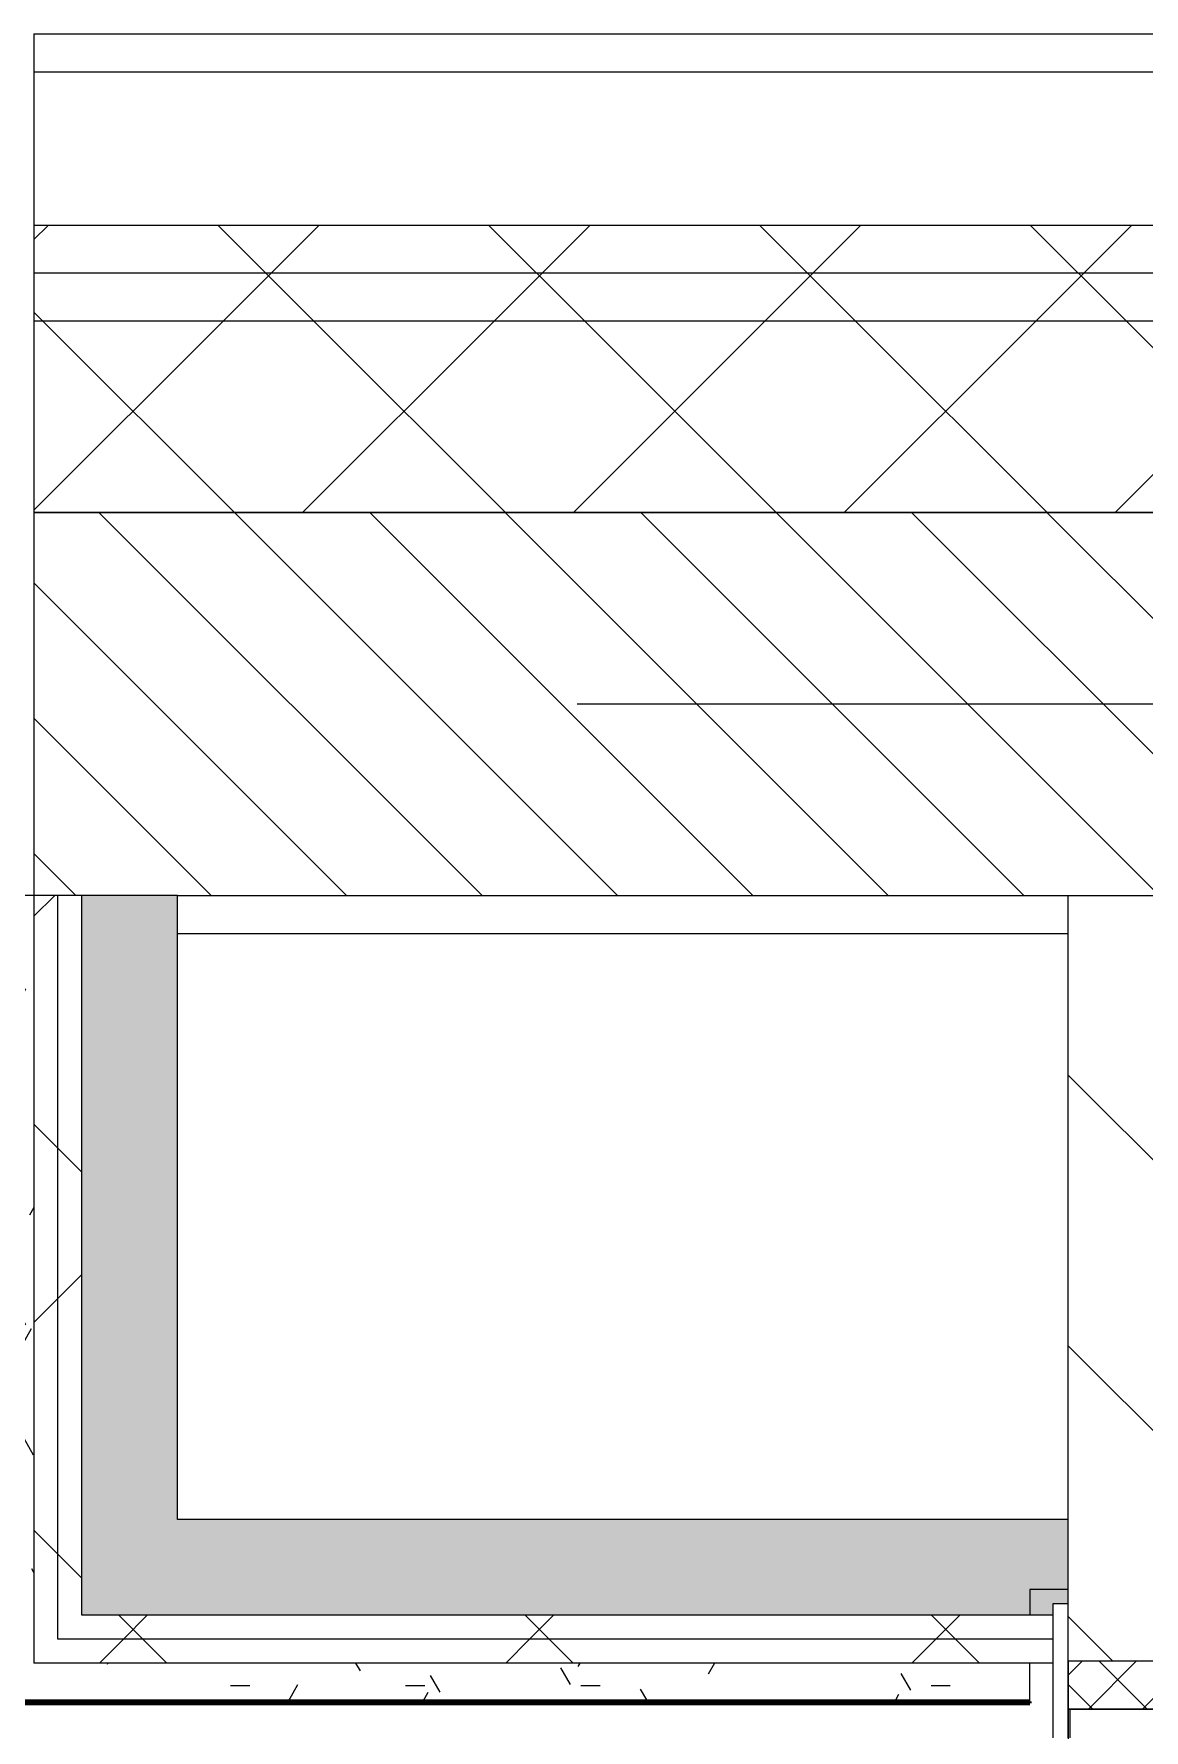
# Model space of a CAD drawing. Header units: millimetres. Extents: x 35144 to 233944, y -8553 to 29000.
# Drawn here: x 50860 to 51440, y 26464 to 27350 of the extents above; entities that cross this region are included whole.
import ezdxf

# ---------------------------------------------------------------- set-up
doc = ezdxf.new("R2010")
doc.units = ezdxf.units.MM
doc.linetypes.add('Осевая', pattern=[3175, 635, -476.25, 1587.5, -476.25])
for name, color, linetype, lineweight in [('A-DOOR', 7, 'Continuous', 9), ('A-DOOR-FRAM', 7, 'Continuous', 13), ('A-WALL', 7, 'Continuous', 9), ('I-WALL', 7, 'Continuous', 9), ('Оси-2', 7, 'Осевая', 9)]:
    doc.layers.add(name, color=color, linetype=linetype, lineweight=lineweight)
for name, color, linetype, lineweight, true_color in [('A-WALL-1', 7, 'Continuous', 9, 0xc0c0c0), ('I-WALL-6', 7, 'Continuous', 9, 0xc0c0c0), ('I-WALL-8', 7, 'Continuous', 80, 0xff80c0), ('S-WALL-ANLY-1', 7, 'Continuous', 5, 0x008040)]:
    doc.layers.add(name, color=color, linetype=linetype, lineweight=lineweight, true_color=true_color)
pattern_1 = [(45, (0, 0), (-70.71068, 70.71068), []), (135, (0, 0), (-70.71068, -70.71068), [])]
pattern_2 = [(0, (0, 0), (121.92, 30.48), [10.058, -81.382, 10.058, -81.382, -487.68]), (0, (0, 0), (121.92, 30.48), [-182.88, 10.058, -172.822, 10.058, -81.382, -213.36]), (0, (0, 0), (121.92, 30.48), [-457.2, 10.058, -50.902, 10.058, -142.342]), (120, (45.72, 15.24), (-87.356454, 90.345817), [10.058, -81.382, 10.058, -81.382, -487.68]), (120, (45.72, 15.24), (-87.356454, 90.345817), [-182.88, 10.058, -172.822, 10.058, -81.382, -213.36]), (120, (45.72, 15.24), (-87.356454, 90.345817), [-457.2, 10.058, -50.902, 10.058, -142.342]), (240, (60.96, 76.2), (-34.563546, -120.825817), [10.058, -81.382, 10.058, -81.382, -487.68]), (240, (60.96, 76.2), (-34.563546, -120.825817), [-182.88, 10.058, -172.822, 10.058, -81.382, -213.36]), (240, (60.96, 76.2), (-34.563546, -120.825817), [-457.2, 10.058, -50.902, 10.058, -142.342])]
pattern_3 = [(45, (0, 0), (-106.066, 106.066), []), (135, (0, 0), (-106.066, -106.066), [])]

# ---------------------------------------------------------------- blocks, each defined once
blk = doc.blocks.new('110_Дверь_СКБ_1Ст_Внутренняя1 - Д-26л 950х2100 EIW30-32941023-План отделки стен 1 этажа в осях 17-23')
at = {"layer": 'A-DOOR'}
h = blk.add_hatch(dxfattribs=at)
h.set_pattern_fill('FP_31', color=256, style=0, pattern_type=2)
h.set_pattern_definition([(135, (1826.41, 164.685), (-14.14214, -14.14214), []), (225, (1826.41, 164.685), (14.14214, -14.14214), [])])
h.paths.add_polyline_path([(462.5, -100), (487.5, -100), (487.5, 100), (462.5, 100)])
at = {"layer": 'A-DOOR-FRAM'}
for p, q in [((517.5, 108), (447.5, 108)), ((517.5, 100), (517.5, 108)), ((462.5, 100), (437.5, 100)), ((462.5, 100), (447.5, 100)), ((447.5, 100), (517.5, 100)), ((447.5, 99), (462.5, 99)), ((462.5, 20), (462.5, 100)), ((487.5, 100), (462.5, 100)), ((462.5, 100), (462.5, -100)), ((462.5, 99), (462.5, 100)), ((487.5, -100), (487.5, 100))]:
    blk.add_line(p, q, dxfattribs=at)

msp = doc.modelspace()

# ---------------------------------------------------------------- hatches: boundary and pattern name
at = {"layer": 'A-WALL'}
h = msp.add_hatch(dxfattribs=at)
h.set_pattern_fill('FP_17', color=256, style=0, pattern_type=2)
h.set_pattern_definition(pattern_1)
h.paths.add_polyline_path([(84970, 27200), (84970, 27250), (80350, 27250), (80350, 27200), (84290.11, 27200)])
h.paths.add_polyline_path([(68210, 27200), (70810, 27200), (70810, 27250), (68210, 27250)])
h.paths.add_polyline_path([(74250, 27200), (74250, 27250), (72910, 27250), (72910, 27200), (73899.85, 27200)])
h.paths.add_polyline_path([(76350, 27200), (77250, 27200), (77250, 27250), (76350, 27250)])
h.paths.add_polyline_path([(60005, 27200), (61060, 27200), (61060, 27250), (60005, 27250)])
h.paths.add_polyline_path([(57201.22, 27200), (57705, 27200), (57705, 27250), (56860, 27250), (56860, 27200)])
h.paths.add_polyline_path([(50860, 27200), (51760, 27200), (51760, 27250), (50860, 27250)])
h.paths.add_polyline_path([(66160, 27200), (67110, 27200), (67110, 27250), (66160, 27250)])
h.paths.add_polyline_path([(54603.65, 27200), (54760, 27200), (54760, 27250), (53860, 27250), (53860, 27200), (53861.49, 27200)])
h.paths.add_polyline_path([(48760, 27200), (48760, 27250), (47660, 27250), (47660, 27200), (48666.36, 27200)])
h.paths.add_polyline_path([(42160, 27200), (44560, 27200), (44560, 27250), (42160, 27250)])
h = msp.add_hatch(dxfattribs=at)
h.set_pattern_fill('FP_17', color=256, style=0, pattern_type=2)
h.set_pattern_definition(pattern_1)
h.paths.add_polyline_path([(84970, 27100), (84970, 27200), (80350, 27200), (80350, 27100), (84290.11, 27100)])
h.paths.add_polyline_path([(77250, 27100), (77250, 27200), (76350, 27200), (76350, 27100), (76868.5, 27100)])
h.paths.add_polyline_path([(67078, 27100), (67110, 27100), (67110, 27102), (67078, 27102), (67078, 27110), (67110, 27110), (67110, 27200), (66160, 27200), (66160, 27100), (67060, 27100)])
h.paths.add_polyline_path([(68210, 27100), (70810, 27100), (70810, 27200), (68210, 27200), (68210, 27110), (68242, 27110), (68242, 27102), (68210, 27102)])
h.paths.add_polyline_path([(74040, 27100), (74250, 27100), (74250, 27200), (72910, 27200), (72910, 27100), (73899.85, 27100)])
h.paths.add_polyline_path([(60005, 27100), (61060, 27100), (61060, 27200), (60005, 27200)])
h.paths.add_polyline_path([(54160, 27100), (54760, 27100), (54760, 27200), (53860, 27200), (53860, 27100), (53861.49, 27100)])
h.paths.add_polyline_path([(48160, 27100), (48760, 27100), (48760, 27200), (47660, 27200), (47660, 27100), (47924.2, 27100)])
h.paths.add_polyline_path([(56860, 27100), (57705, 27100), (57705, 27200), (56860, 27200)])
h.paths.add_polyline_path([(50860, 27100), (51760, 27100), (51760, 27200), (50860, 27200)])
h.paths.add_polyline_path([(44560, 27100), (44560, 27200), (42160, 27200), (42160, 27100), (44213.39, 27100)])
h = msp.add_hatch(dxfattribs=at)
h.set_pattern_fill('FP_22', color=256, style=0, pattern_type=2)
h.set_pattern_definition([(135, (0, 0), (-35.35534, -35.35534), [])])
h.paths.add_polyline_path([(73540, 26900), (73540, 27100), (72910, 27100), (72910, 26900)])
h.paths.add_polyline_path([(74040, 26900), (74250, 26900), (74250, 27100), (74040, 27100)])
h.paths.add_polyline_path([(80650, 26900), (80650, 27100), (80350, 27100), (80350, 26900), (80579.3, 26900)])
h.paths.add_polyline_path([(76750, 26900), (76750, 27100), (76350, 27100), (76350, 26900)])
h.paths.add_polyline_path([(67060, 26900), (67060, 27100), (66760, 27100), (66760, 26900), (66849.32, 26900)])
h.paths.add_polyline_path([(68704.72, 26900), (70310, 26900), (70310, 27100), (68206, 27100), (68206, 26900), (68410, 26900)])
h.paths.add_polyline_path([(56860, 26900), (57705, 26900), (57705, 27100), (56860, 27100)])
h.paths.add_polyline_path([(54160, 26900), (54160, 27100), (53860, 27100), (53860, 26900), (53861.49, 26900)])
h.paths.add_polyline_path([(60760, 26900), (61060, 26900), (61060, 27100), (60760, 27100)])
h.paths.add_polyline_path([(60160, 26900), (60160, 27100), (60005, 27100), (60005, 26900)])
h.paths.add_polyline_path([(51760, 26900), (51760, 27100), (50860, 27100), (50860, 26900), (51635, 26900)])
h.paths.add_polyline_path([(47924.2, 26900), (48160, 26900), (48160, 27100), (47660, 27100), (47660, 26900), (47738.66, 26900)])
h.paths.add_polyline_path([(44560, 26900), (44560, 27100), (42760, 27100), (42760, 26900), (44213.39, 26900)])
at = {"layer": 'I-WALL'}
h = msp.add_hatch(dxfattribs=at)
h.set_pattern_fill('FP_80', color=256, style=0, pattern_type=2)
h.set_pattern_definition(pattern_2)
h.paths.add_polyline_path([(50860, 26499), (50860, 26900), (50840, 26900), (50840, 26499)])
h = msp.add_hatch(dxfattribs=at)
h.set_pattern_fill('FP_81', color=256, style=0, pattern_type=2)
h.set_pattern_definition(pattern_3)
h.paths.add_polyline_path([(50860, 26499), (50872.5, 26499), (50872.5, 26900), (50860, 26900), (50860, 26516.72)])
h = msp.add_hatch(dxfattribs=at)
h.set_pattern_fill('FP_81', color=256, style=0, pattern_type=2)
h.set_pattern_definition(pattern_3)
h.paths.add_polyline_path([(50885, 26511.5), (50885, 26900), (50872.5, 26900), (50872.5, 26511.5)])
for points in [[(50935, 26524), (50935, 26900), (50885, 26900), (50885, 26524), (50892.84, 26524)], [(51392, 26524), (51392, 26530), (51400, 26530), (51400, 26574), (50935, 26574), (50935, 26524)]]:
    msp.add_hatch(color=256, dxfattribs=at).paths.add_polyline_path(points)
h = msp.add_hatch(dxfattribs=at)
h.set_pattern_fill('FP_21', color=256, style=0, pattern_type=2)
h.set_pattern_definition([(135, (0, 0), (-70.71068, -70.71068), [])])
h.paths.add_polyline_path([(51600, 20520), (51600, 25550), (51400, 25550), (51400, 20520)])
h.paths.add_polyline_path([(51400, 26500), (51600, 26500), (51600, 26900), (51400, 26900), (51400, 26530)])
h = msp.add_hatch(dxfattribs=at)
h.set_pattern_fill('FP_80', color=256, style=0, pattern_type=2)
h.set_pattern_definition(pattern_2)
h.paths.add_polyline_path([(51400, 20500), (51400, 25520), (51392, 25520), (51392, 25550), (51380, 25550), (51380, 20500)])
h.paths.add_polyline_path([(51392, 26524), (51392, 26530), (51400, 26530), (51400, 26537.5), (51380, 26537.5), (51380, 26524)])
h = msp.add_hatch(dxfattribs=at)
h.set_pattern_fill('FP_81', color=256, style=0, pattern_type=2)
h.set_pattern_definition(pattern_3)
h.paths.add_polyline_path([(50935, 26511.5), (51392, 26511.5), (51392, 26524), (50885, 26524), (50885, 26511.5), (50892.84, 26511.5)])
h = msp.add_hatch(dxfattribs=at)
h.set_pattern_fill('FP_81', color=256, style=0, pattern_type=2)
h.set_pattern_definition(pattern_3)
h.paths.add_polyline_path([(50935, 26499), (51392, 26499), (51392, 26511.5), (50872.5, 26511.5), (50872.5, 26499), (50892.84, 26499)])
h = msp.add_hatch(dxfattribs=at)
h.set_pattern_fill('FP_80', color=256, style=0, pattern_type=2)
h.set_pattern_definition(pattern_2)
h.paths.add_polyline_path([(50892.84, 26479), (51380, 26479), (51380, 26499), (50840, 26499), (50840, 26479)])

# ---------------------------------------------------------------- linework, layer by layer
at = {"layer": 'A-WALL'}
for p, q in [((51760, 27330), (50860, 27330)), ((51760, 27250), (50860, 27250)), ((51760, 27200), (50860, 27200)), ((51760, 27100), (50860, 27100)), ((50860, 27100), (51760, 27100)), ((50872.5, 26511.5), (50872.5, 26900)), ((50885, 26524), (50885, 26900)), ((51392, 26524), (50885, 26524)), ((51392, 26511.5), (50872.5, 26511.5))]:
    msp.add_line(p, q, dxfattribs=at)
at = {"layer": 'A-WALL-1'}
for p, q in [((50860, 27350), (50860, 27100)), ((50860, 27350), (67110, 27350)), ((50860, 27100), (50860, 26900)), ((50935, 26900), (51760, 26900))]:
    msp.add_line(p, q, dxfattribs=at)
at = {"layer": 'I-WALL-6'}
for p, q in [((50935, 26900), (50840, 26900)), ((50860, 26900), (50860, 26499)), ((50935, 26574), (50935, 26900)), ((51400, 26530), (51400, 26900)), ((51400, 26880), (50935, 26880)), ((51400, 26574), (50935, 26574)), ((51400, 26530), (51400, 26574)), ((51400, 26537.5), (51380, 26537.5)), ((51380, 26537.5), (51380, 26524)), ((51392, 26499), (50860, 26499)), ((51380, 26479), (51380, 26499))]:
    msp.add_line(p, q, dxfattribs=at)
at = {"layer": 'I-WALL-8'}
for p, q in [((50839, 26478), (51380, 26478)), ((51380, 26479), (50840, 26479)), ((51380, 26478), (51380, 26479))]:
    msp.add_line(p, q, dxfattribs=at)
at = {"layer": 'S-WALL-ANLY-1'}
msp.add_line((51760, 27225), (50860, 27225), dxfattribs=at)
at = {"layer": 'Оси-2'}
msp.add_line((38443.67, 27000), (82200, 27000), dxfattribs=at)

# ---------------------------------------------------------------- block references
at = {"layer": 'A-DOOR', "rotation": 89.9999999999999}
msp.add_blockref('110_Дверь_СКБ_1Ст_Внутренняя1 - Д-26л 950х2100 EIW30-32941023-План отделки стен 1 этажа в осях 17-23', (51500, 26012.5), dxfattribs=at)

doc.saveas('drawing.dxf')
